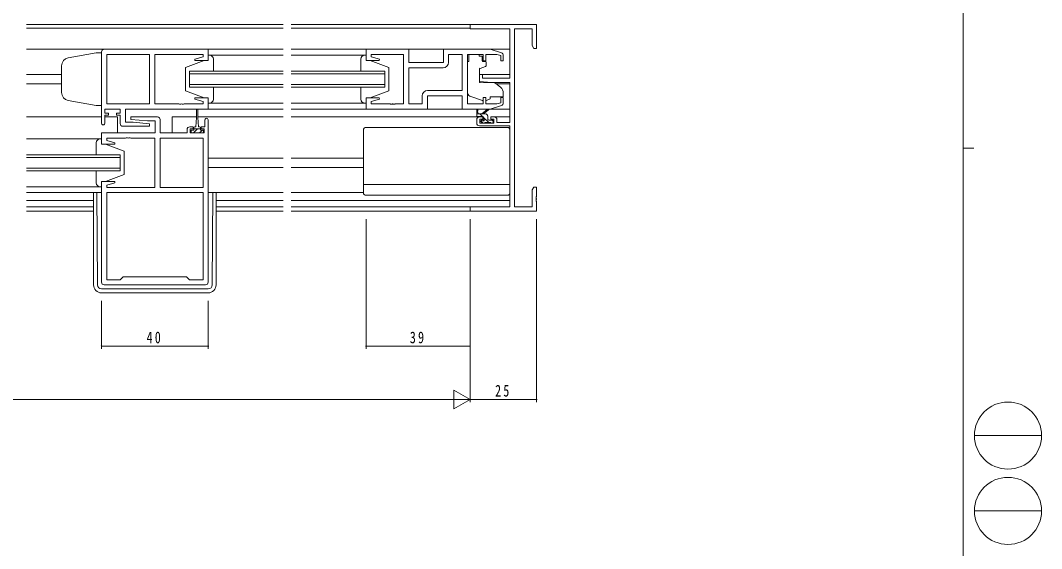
# Model space of a CAD drawing. Units: millimetres, scale not verified. Extents: x -567 to 567, y -403 to 403.
# Drawn here: x 183.6 to 566.7, y -126.3 to 72 of the extents above; entities that cross this region are included whole.
import ezdxf

# ---------------------------------------------------------------- set-up
doc = ezdxf.new("R2010")
doc.units = ezdxf.units.MM
doc.header["$LTSCALE"] = 2
for name, color, linetype, lineweight in [('0-1_YKK_ZWAK', 7, 'Continuous', 18), ('0-3_YKK_11', 7, 'Continuous', 18), ('0-4_YKK_12', 2, 'Continuous', 18), ('0-5_YKK_13', 4, 'Continuous', 18), ('0-6_YKK_D', 6, 'Continuous', 18)]:
    doc.layers.add(name, color=color, linetype=linetype, lineweight=lineweight)
doc.styles.add('ＭＳ ゴシック', font='')
doc.styles.get('ＭＳ ゴシック').set_extended_font_data('MS Gothic')

msp = doc.modelspace()

# ---------------------------------------------------------------- linework, layer by layer
at = {"layer": '0-1_YKK_ZWAK'}
for p, q in [((537.274, 399.018), (537.274, -350.982)), ((537.274, 24.018), (541.274, 24.018)), ((541.526, -83.862), (566.726, -83.862)), ((541.526, -112.142), (566.726, -112.142))]:
    msp.add_line(p, q, dxfattribs=at)
for centre in [(554.126, -83.862), (554.126, -112.142)]:
    msp.add_circle(centre, 12.6, dxfattribs=at)
at = {"layer": '0-3_YKK_11'}
for p, q in [((352.274, 68.785), (352.274, 70.415)), ((352.274, 70.415), (377.274, 70.415)), ((377.274, 70.415), (377.274, 61.415)), ((367.274, 68.785), (352.274, 68.785)), ((367.274, 50.315), (367.274, 68.785)), ((375.644, 68.785), (368.904, 68.785)), ((368.904, 68.785), (368.904, 2.045)), ((375.644, 62.506), (375.644, 68.785)), ((214.024, 33.315), (214.024, 60.115)), ((215.024, 61.115), (254.024, 61.115)), ((215.954, 59.185), (232.024, 59.185)), ((215.954, 40.645), (215.954, 59.185)), ((215.954, 40.645), (215.954, 59.185)), ((232.024, 59.185), (232.024, 40.645)), ((252.094, 59.185), (234.024, 59.185)), ((234.024, 59.185), (234.024, 40.645)), ((248.995, 57.437), (252.094, 58.268)), ((252.094, 58.268), (252.094, 59.185)), ((254.024, 61.115), (254.024, 56.915)), ((313.274, 61.115), (313.274, 56.915)), ((329.274, 61.115), (313.274, 61.115)), ((315.204, 59.185), (327.274, 59.185)), ((315.204, 58.268), (315.204, 59.185)), ((318.303, 57.437), (315.204, 58.268)), ((327.274, 59.185), (327.274, 40.645)), ((329.274, 56.115), (329.274, 61.115)), ((342.274, 61.115), (342.274, 56.115)), ((359.774, 61.115), (342.274, 61.115)), ((349.274, 59.185), (344.204, 59.185)), ((344.204, 59.185), (344.204, 56.185)), ((349.274, 45.645), (349.274, 59.185)), ((349.274, 45.645), (349.274, 59.185)), ((351.274, 59.185), (357.174, 59.185)), ((351.274, 40.645), (351.274, 59.185)), ((357.174, 59.185), (357.174, 56.815)), ((358.174, 56.815), (358.174, 59.185)), ((358.174, 59.185), (362.379, 59.185)), ((364.061, 59.829), (359.774, 61.115)), ((362.379, 59.185), (363.774, 58.767)), ((363.774, 58.767), (363.774, 56.815)), ((364.774, 56.815), (364.774, 58.871)), ((249.064, 56.915), (248.995, 57.437)), ((254.024, 56.915), (249.064, 56.915)), ((313.274, 56.915), (318.235, 56.915)), ((318.235, 56.915), (318.303, 57.437)), ((342.274, 56.115), (329.274, 56.115)), ((329.274, 54.185), (329.274, 40.645)), ((342.204, 54.185), (329.274, 54.185)), ((357.174, 56.815), (358.174, 56.815)), ((363.774, 56.815), (364.774, 56.815)), ((355.774, 49.009), (355.774, 51.615)), ((355.774, 51.615), (356.974, 51.615)), ((356.974, 51.615), (356.974, 50.315)), ((356.974, 50.315), (367.274, 50.315)), ((360.274, 48.615), (355.774, 49.009)), ((367.274, 48.615), (360.274, 48.615)), ((367.274, 33.615), (367.274, 48.615)), ((248.995, 42.393), (249.064, 42.915)), ((252.094, 41.562), (248.995, 42.393)), ((249.064, 42.915), (254.024, 42.915)), ((254.024, 42.915), (254.024, 38.715)), ((313.274, 42.915), (313.274, 38.715)), ((318.235, 42.915), (313.274, 42.915)), ((315.204, 41.562), (318.303, 42.393)), ((318.303, 42.393), (318.235, 42.915)), ((334.344, 40.645), (334.344, 43.645)), ((336.274, 38.715), (336.274, 43.715)), ((336.274, 43.715), (349.274, 43.715)), ((336.344, 45.645), (349.274, 45.645)), ((349.274, 43.715), (349.274, 38.715)), ((357.174, 43.015), (357.174, 40.645)), ((358.174, 43.015), (357.174, 43.015)), ((358.174, 40.645), (358.174, 43.015)), ((363.774, 43.015), (363.774, 41.064)), ((364.774, 43.015), (363.774, 43.015)), ((364.774, 40.959), (364.774, 43.015)), ((215.224, 38.715), (215.224, 37.215)), ((221.024, 38.715), (215.224, 38.715)), ((232.024, 40.645), (215.954, 40.645)), ((221.024, 37.215), (221.024, 38.715)), ((222.954, 38.715), (222.954, 33.715)), ((254.024, 38.715), (222.954, 38.715)), ((234.024, 40.645), (243.066, 40.645)), ((243.066, 40.645), (243.249, 40.525)), ((243.249, 40.525), (243.799, 40.525)), ((243.799, 40.525), (243.982, 40.645)), ((243.982, 40.645), (244.066, 40.645)), ((244.066, 40.645), (244.249, 40.525)), ((244.249, 40.525), (244.799, 40.525)), ((244.799, 40.525), (244.982, 40.645)), ((244.982, 40.645), (252.094, 40.645)), ((252.094, 40.645), (252.094, 41.562)), ((313.274, 38.715), (336.274, 38.715)), ((315.204, 40.645), (315.204, 41.562)), ((322.316, 40.645), (315.204, 40.645)), ((322.499, 40.525), (322.316, 40.645)), ((323.049, 40.525), (322.499, 40.525)), ((323.232, 40.645), (323.049, 40.525)), ((323.316, 40.645), (323.232, 40.645)), ((323.499, 40.525), (323.316, 40.645)), ((324.049, 40.525), (323.499, 40.525)), ((324.232, 40.645), (324.049, 40.525)), ((327.274, 40.645), (324.232, 40.645)), ((329.274, 40.645), (334.344, 40.645)), ((349.274, 38.715), (359.774, 38.715)), ((357.174, 40.645), (351.274, 40.645)), ((362.379, 40.645), (358.174, 40.645)), ((359.774, 38.715), (364.061, 40.001)), ((363.774, 41.064), (362.379, 40.645)), ((215.224, 37.215), (216.624, 37.215)), ((215.224, 36.415), (215.224, 33.315)), ((216.624, 36.415), (215.224, 36.415)), ((216.624, 37.215), (216.624, 36.415)), ((219.624, 37.215), (221.024, 37.215)), ((219.624, 36.415), (219.624, 37.215)), ((221.024, 36.415), (219.624, 36.415)), ((221.024, 33.215), (221.024, 36.415)), ((225.004, 34.759), (225.046, 35.715)), ((231.217, 34.215), (225.004, 34.759)), ((225.046, 35.715), (235.024, 35.715)), ((236.024, 34.715), (236.024, 29.715)), ((252.824, 32.015), (252.824, 34.615)), ((254.024, 34.615), (254.024, -26.285)), ((354.774, 33.415), (354.774, 34.715)), ((355.774, 35.715), (357.074, 35.715)), ((355.974, 34.915), (355.974, 33.415)), ((357.074, 34.915), (355.974, 34.915)), ((357.074, 35.715), (357.074, 34.915)), ((360.074, 34.915), (360.074, 35.715)), ((360.074, 35.715), (361.374, 35.715)), ((361.174, 34.915), (360.074, 34.915)), ((361.174, 33.415), (361.174, 34.915)), ((362.374, 34.715), (362.374, 33.615)), ((232.002, 32.215), (222.024, 32.215)), ((222.954, 33.715), (225.831, 33.715)), ((225.831, 33.715), (232.044, 33.172)), ((234.094, 34.215), (231.217, 34.215)), ((232.044, 33.172), (232.002, 32.215)), ((234.094, 29.715), (234.094, 34.215)), ((246.124, 29.715), (246.124, 31.015)), ((247.124, 32.015), (248.424, 32.015)), ((247.324, 31.215), (247.324, 29.715)), ((248.424, 31.215), (247.324, 31.215)), ((248.424, 32.015), (248.424, 31.215)), ((251.424, 32.015), (252.824, 32.015)), ((251.424, 31.215), (251.424, 32.015)), ((252.524, 31.215), (251.424, 31.215)), ((252.524, 29.715), (252.524, 31.215)), ((367.274, 32.415), (355.774, 32.415)), ((355.974, 33.415), (361.174, 33.415)), ((362.374, 33.615), (367.274, 33.615)), ((367.274, 2.045), (367.274, 32.415)), ((214.024, 25.515), (214.024, 29.715)), ((214.024, 29.715), (234.094, 29.715)), ((215.954, 27.785), (215.954, 26.868)), ((223.066, 27.785), (215.954, 27.785)), ((215.954, 26.868), (219.053, 26.037)), ((223.249, 27.905), (223.066, 27.785)), ((223.799, 27.905), (223.249, 27.905)), ((223.982, 27.785), (223.799, 27.905)), ((224.066, 27.785), (223.982, 27.785)), ((224.249, 27.905), (224.066, 27.785)), ((224.799, 27.905), (224.249, 27.905)), ((224.982, 27.785), (224.799, 27.905)), ((234.024, 27.785), (224.982, 27.785)), ((234.024, 9.245), (234.024, 27.785)), ((236.024, 29.715), (246.124, 29.715)), ((236.024, 27.785), (252.094, 27.785)), ((236.024, 9.245), (236.024, 27.785)), ((247.324, 29.715), (252.524, 29.715)), ((252.094, 27.785), (252.094, 9.245)), ((252.094, 27.785), (252.094, 9.245)), ((218.985, 25.515), (214.024, 25.515)), ((219.053, 26.037), (218.985, 25.515)), ((214.024, 11.515), (218.985, 11.515)), ((214.024, -26.285), (214.024, 11.515)), ((218.985, 11.515), (219.053, 10.993)), ((219.053, 10.993), (215.954, 10.162)), ((215.954, 10.162), (215.954, 9.245)), ((215.954, 9.245), (234.024, 9.245)), ((252.094, 9.245), (236.024, 9.245)), ((375.644, 8.324), (376.274, 9.415)), ((375.644, 2.045), (375.644, 8.324)), ((376.274, 9.415), (377.274, 9.415)), ((377.274, 9.415), (377.274, 5.873)), ((252.094, 7.315), (215.954, 7.315)), ((252.094, 7.315), (215.954, 7.315)), ((215.954, 7.315), (215.954, -25.355)), ((252.094, -25.355), (252.094, 7.315)), ((377.274, 5.873), (377.154, 5.69)), ((377.154, 5.69), (377.154, 5.14)), ((377.154, 5.14), (377.274, 4.957)), ((377.274, 4.873), (377.154, 4.69)), ((377.154, 4.69), (377.154, 4.14)), ((377.154, 4.14), (377.274, 3.957)), ((377.274, 4.957), (377.274, 4.873)), ((377.274, 3.957), (377.274, 0.415)), ((377.274, 0.415), (352.274, 0.415)), ((368.904, 2.045), (375.644, 2.045)), ((215.954, -25.355), (221.024, -25.355)), ((221.024, -25.355), (222.094, -24.285)), ((222.094, -24.285), (245.954, -24.285)), ((245.954, -24.285), (247.024, -25.355)), ((247.024, -25.355), (252.094, -25.355)), ((253.024, -27.285), (215.024, -27.285))]:
    msp.add_line(p, q, dxfattribs=at)
for points in [[(377.274, 61.415), (376.274, 61.415), (375.644, 62.506)], [(352.274, 0.415), (352.274, 2.045), (367.274, 2.045)]]:
    msp.add_lwpolyline(points, dxfattribs=at)
for centre, radius, start, end in [((215.024, 60.115), 1, 90.00001, 179.99999), ((363.774, 58.871), 1, 359.99996, 73.30074), ((342.204, 56.185), 2, 270.00001, 359.99999), ((336.344, 43.645), 2, 90.00001, 179.99999), ((363.774, 40.959), 1, 286.69926, 0.00004), ((235.024, 34.715), 1, 0.00001, 89.99999), ((253.424, 34.615), 0.6, 359.99999, 180.00001), ((355.774, 34.715), 1, 90.00001, 179.99999), ((361.374, 34.715), 1, 0.00001, 89.99999), ((214.624, 33.315), 0.6, 179.99999, 0.00001), ((222.024, 33.215), 1, 180.00001, 269.99999), ((247.124, 31.015), 1, 90.00001, 179.99999), ((355.774, 33.415), 1, 180.00001, 269.99999), ((215.024, -26.285), 1, 180.00001, 269.99999), ((253.024, -26.285), 1, 270.00001, 359.99999)]:
    msp.add_arc(centre, radius, start, end, dxfattribs=at)
at = {"layer": '0-4_YKK_12'}
for p, q in [((185.899, 70.415), (282.149, 70.415)), ((282.149, 69.015), (185.899, 69.015)), ((285.149, 70.415), (352.574, 70.415)), ((352.282, 69.015), (285.149, 69.015)), ((185.899, 61.115), (215.024, 61.115)), ((282.149, 61.115), (253.524, 61.115)), ((313.774, 61.115), (285.149, 61.115)), ((367.274, 61.115), (328.774, 61.115)), ((185.899, 51.615), (199.024, 51.615)), ((247.024, 52.915), (247.024, 46.915)), ((282.149, 52.915), (247.024, 52.915)), ((247.024, 51.915), (282.149, 51.915)), ((320.274, 52.915), (285.149, 52.915)), ((285.149, 51.915), (320.274, 51.915)), ((320.274, 46.915), (320.274, 52.915)), ((367.274, 51.615), (355.774, 51.615)), ((185.899, 48.215), (199.024, 48.215)), ((282.149, 47.915), (247.024, 47.915)), ((247.024, 46.915), (282.149, 46.915)), ((320.274, 47.915), (285.149, 47.915)), ((285.149, 46.915), (320.274, 46.915)), ((367.274, 48.215), (362.151, 48.215)), ((253.524, 38.715), (282.149, 38.715)), ((313.774, 38.715), (285.149, 38.715)), ((185.899, 35.715), (214.024, 35.715)), ((220.024, 35.715), (215.224, 35.715)), ((220.024, 35.715), (220.024, 29.715)), ((249.674, 35.715), (240.524, 35.715)), ((240.524, 35.715), (240.524, 29.715)), ((282.149, 35.715), (250.174, 35.715)), ((355.774, 35.715), (285.149, 35.715)), ((367.274, 35.715), (361.374, 35.715)), ((221.024, 21.515), (185.899, 21.515)), ((185.899, 20.515), (221.024, 20.515)), ((221.024, 15.515), (221.024, 21.515)), ((282.149, 20.215), (254.024, 20.215)), ((312.274, 20.215), (285.149, 20.215)), ((221.024, 16.515), (185.899, 16.515)), ((185.899, 15.515), (221.024, 15.515)), ((282.149, 16.815), (254.024, 16.815)), ((312.274, 16.815), (285.149, 16.815)), ((185.899, 7.315), (214.024, 7.315)), ((185.899, 4.315), (211.024, 4.315)), ((257.024, 4.315), (282.149, 4.315)), ((285.149, 4.315), (367.274, 4.315)), ((211.024, 2.045), (185.899, 2.045)), ((185.899, 0.415), (211.024, 0.415)), ((282.149, 2.045), (257.024, 2.045)), ((257.024, 0.415), (282.149, 0.415)), ((352.574, 2.045), (285.149, 2.045)), ((285.149, 0.415), (352.574, 0.415))]:
    msp.add_line(p, q, dxfattribs=at)
at = {"layer": '0-5_YKK_13'}
for p, q in [((212.024, 59.745), (201.503, 57.89)), ((214.024, 59.815), (212.024, 59.745)), ((214.024, 59.815), (214.024, 40.015)), ((254.024, 58.916), (282.149, 58.915)), ((254.024, 58.915), (254.024, 56.915)), ((254.524, 58.915), (254.024, 58.915)), ((254.024, 58.915), (254.024, 56.915)), ((254.524, 58.915), (254.024, 58.915)), ((285.149, 58.914), (313.274, 58.914)), ((312.774, 58.915), (313.274, 58.915)), ((313.274, 58.915), (313.274, 56.915)), ((351.874, 59.185), (351.874, 58.515)), ((355.674, 59.185), (351.874, 59.185)), ((351.874, 57.515), (351.874, 58.515)), ((351.874, 56.515), (351.874, 57.515)), ((355.674, 59.185), (355.674, 58.515)), ((355.674, 58.515), (356.844, 58.515)), ((356.844, 57.515), (356.844, 58.515)), ((356.844, 57.515), (356.844, 56.815)), ((199.024, 54.936), (199.024, 44.758)), ((252.524, 56.915), (245.524, 54.315)), ((252.524, 56.915), (245.524, 54.315)), ((245.524, 54.315), (245.524, 45.515)), ((245.524, 54.315), (245.524, 45.515)), ((254.024, 56.915), (252.524, 56.915)), ((254.024, 56.915), (252.524, 56.915)), ((256.024, 52.915), (256.024, 57.415)), ((256.024, 53.315), (256.024, 57.415)), ((311.274, 52.915), (311.274, 57.415)), ((313.274, 56.915), (314.774, 56.915)), ((314.774, 56.915), (321.774, 54.315)), ((321.774, 54.315), (321.774, 45.515)), ((351.874, 56.515), (351.274, 56.515)), ((351.274, 44.96), (351.274, 56.515)), ((358.045, 54.695), (356.045, 53.967)), ((357.144, 56.515), (358.074, 56.515)), ((358.374, 56.215), (358.374, 55.165)), ((355.774, 53.519), (355.774, 48.912)), ((256.024, 42.415), (256.024, 46.915)), ((256.024, 42.415), (256.024, 46.515)), ((311.274, 42.415), (311.274, 46.915)), ((355.991, 48.613), (361.377, 48.566)), ((362.011, 48.332), (363.702, 46.913)), ((252.524, 42.915), (245.524, 45.515)), ((252.524, 42.915), (245.524, 45.515)), ((252.524, 42.915), (254.024, 42.915)), ((252.524, 42.915), (254.024, 42.915)), ((254.024, 42.915), (254.024, 40.915)), ((254.024, 42.915), (254.024, 40.915)), ((313.274, 42.915), (313.274, 40.915)), ((314.774, 42.915), (313.274, 42.915)), ((314.774, 42.915), (321.774, 45.515)), ((356.902, 41.875), (352.265, 43.549)), ((358.468, 41.909), (359.774, 42.518)), ((359.774, 43.315), (359.774, 43.015)), ((364.774, 43.315), (359.774, 43.315)), ((359.774, 43.015), (359.774, 42.518)), ((364.774, 44.615), (364.774, 43.315)), ((212.024, 40.085), (201.503, 41.94)), ((214.024, 40.015), (212.024, 40.085)), ((249.674, 35.515), (249.674, 38.465)), ((250.174, 38.465), (250.174, 35.515)), ((254.024, 40.915), (254.524, 40.915)), ((254.024, 40.915), (254.524, 40.915)), ((254.024, 40.914), (282.149, 40.915)), ((313.274, 40.915), (285.149, 40.915)), ((313.274, 40.915), (312.774, 40.915)), ((349.774, 38.715), (335.774, 38.715)), ((356.674, 36.915), (358.892, 38.598)), ((357.274, 36.915), (359.093, 38.316)), ((359.701, 38.715), (367.274, 38.715)), ((249.674, 35.515), (249.424, 32.015)), ((250.174, 35.515), (250.424, 32.015)), ((354.774, 36.215), (354.774, 38.215)), ((357.974, 36.915), (354.774, 36.915)), ((355.074, 38.041), (355.273, 36.915)), ((357.074, 35.915), (355.074, 35.915)), ((356.992, 35.915), (355.992, 36.915)), ((356.574, 34.515), (356.913, 34.515)), ((357.374, 34.976), (357.374, 35.615)), ((359.292, 33.615), (357.374, 35.533)), ((358.924, 36.228), (358.287, 36.865)), ((358.974, 34.815), (358.974, 35.915)), ((359.274, 34.515), (360.674, 34.515)), ((360.974, 34.178), (360.637, 34.515)), ((247.624, 30.815), (248.674, 30.815)), ((247.624, 29.715), (247.624, 30.815)), ((248.674, 31.615), (248.674, 30.815)), ((248.674, 31.315), (251.174, 31.315)), ((249.424, 32.015), (249.074, 32.015)), ((250.774, 32.015), (250.424, 32.015)), ((251.843, 30.815), (250.743, 29.715)), ((251.174, 30.815), (251.174, 31.615)), ((251.174, 30.815), (252.224, 30.815)), ((252.224, 30.815), (252.224, 29.715)), ((312.274, 7.315), (312.274, 30.815)), ((366.274, 31.815), (313.274, 31.815)), ((357.246, 33.415), (356.308, 34.354)), ((356.862, 33.503), (356.362, 34.003)), ((357.674, 33.415), (357.074, 33.415)), ((359.974, 33.615), (357.874, 33.615)), ((360.674, 33.415), (360.174, 33.415)), ((360.974, 34.215), (360.974, 33.715)), ((367.274, 7.315), (367.274, 30.815)), ((185.899, 27.514), (214.024, 27.514)), ((213.524, 27.515), (214.024, 27.515)), ((214.024, 27.515), (214.024, 25.515)), ((252.224, 29.715), (247.624, 29.715)), ((212.024, 21.515), (212.024, 26.015)), ((214.024, 25.515), (215.524, 25.515)), ((215.524, 25.515), (222.524, 22.915)), ((222.524, 22.915), (222.524, 14.115)), ((212.024, 11.015), (212.024, 15.515)), ((214.024, 11.515), (214.024, 9.515)), ((215.524, 11.515), (214.024, 11.515)), ((215.524, 11.515), (222.524, 14.115)), ((214.024, 9.515), (185.899, 9.515)), ((214.024, 9.515), (213.524, 9.515)), ((367.274, 10.355), (312.274, 10.355)), ((211.024, 7.315), (211.024, -27.285)), ((212.512, -27.297), (212.239, 7.315)), ((282.149, 7.315), (254.024, 7.315)), ((255.536, -27.297), (255.809, 7.315)), ((257.024, 7.315), (257.024, -27.285)), ((312.274, 7.315), (285.149, 7.315)), ((366.274, 6.315), (313.274, 6.315)), ((254.036, -28.785), (214.012, -28.785)), ((254.024, -30.285), (214.024, -30.285))]:
    msp.add_line(p, q, dxfattribs=at)
msp.add_lwpolyline([(250.098, 31.315), (249.924, 31.141), (248.498, 29.715)], dxfattribs=at)
for centre, radius, start, end in [((202.024, 54.936), 3, 100, 180), ((254.524, 57.415), 1.5, 0, 90), ((254.524, 57.415), 1.5, 0, 90), ((312.774, 57.415), 1.5, 90, 180), ((356.274, 53.519), 0.5, 110, 180), ((357.144, 56.815), 0.3, 180, 270), ((357.874, 55.165), 0.5, 290, 0), ((358.074, 56.215), 0.3, 0, 90), ((356.074, 48.912), 0.3, 180, 269.5), ((361.368, 47.566), 1, 50, 89.5), ((361.774, 44.615), 3, 0, 50), ((202.024, 44.894), 3, 180, 260), ((254.524, 42.415), 1.5, 270, 0), ((254.524, 42.415), 1.5, 270, 0), ((312.774, 42.415), 1.5, 180, 270), ((352.774, 44.96), 1.5, 180, 250.14674), ((249.924, 38.465), 0.25, 0, 180), ((354.974, 38.215), 0.2, 300, 180), ((357.242, 42.815), 1, 250.14674, 266.11316), ((358.045, 42.815), 1, 277.40692, 295), ((359.074, 38.515), 0.2, 275.58289, 155.58289), ((355.074, 36.215), 0.3, 180, 270), ((356.574, 34.215), 0.3, 90, 225), ((356.913, 34.215), 0.3, 33.05573, 90), ((357.074, 35.615), 0.3, 0, 90), ((357.374, 34.515), 0.25, 213.05573, 56.94427), ((357.674, 34.976), 0.3, 180, 236.94427), ((357.974, 35.915), 1, 0, 90), ((359.274, 34.815), 0.3, 180, 270), ((360.674, 34.215), 0.3, 0, 90), ((249.074, 31.615), 0.4, 90, 180), ((250.774, 31.615), 0.4, 0, 90), ((313.274, 30.815), 1, 90, 180), ((357.074, 33.715), 0.3, 225, 270), ((357.674, 33.615), 0.2, 270, 0), ((360.174, 33.615), 0.2, 180, 270), ((360.674, 33.715), 0.3, 270, 0), ((366.274, 30.815), 1, 0, 90), ((213.524, 26.015), 1.5, 90, 180), ((213.524, 11.015), 1.5, 180, 270), ((313.274, 7.315), 1, 180, 270), ((366.274, 7.315), 1, 270, 0), ((214.024, -27.285), 3, 180, 270), ((214.012, -27.285), 1.5, 180.45233, 270), ((254.024, -27.285), 3, 270, 0), ((254.036, -27.285), 1.5, 270, 359.54767)]:
    msp.add_arc(centre, radius, start, end, dxfattribs=at)
at = {"layer": '0-6_YKK_D'}
for p, q in [((313.274, -2.585), (313.274, -51.282)), ((352.274, -2.585), (352.274, -51.282)), ((352.274, -2.585), (352.274, -71.282)), ((352.274, -2.585), (352.274, -71.282)), ((377.274, -2.585), (377.274, -71.282)), ((214.024, -33.285), (214.024, -51.282)), ((254.024, -33.285), (254.024, -51.282)), ((214.024, -50.282), (254.024, -50.282)), ((352.274, -50.282), (313.274, -50.282)), ((-140.726, -70.282), (345.274, -70.282)), ((352.274, -70.282), (340.15, -70.282)), ((352.274, -70.282), (346.212, -73.782)), ((352.274, -70.282), (377.274, -70.282))]:
    msp.add_line(p, q, dxfattribs=at)
msp.add_lwpolyline([(352.274, -70.282), (346.212, -66.782), (346.212, -73.782)], dxfattribs=at)
for centre, start, end in [((214.024, -50.282), 0, 180), ((214.024, -50.282), 180, 0), ((254.024, -50.282), 0, 180), ((254.024, -50.282), 180, 0), ((313.274, -50.282), 0, 180), ((313.274, -50.282), 180, 0), ((352.274, -50.282), 0, 180), ((352.274, -50.282), 180, 0), ((377.274, -70.282), 0, 180), ((377.274, -70.282), 180, 0)]:
    msp.add_arc(centre, 0.106, start, end, dxfattribs=at)

# ---------------------------------------------------------------- texts
at = {"layer": '0-6_YKK_D', "color": 7, "char_height": 4.399, "attachment_point": 7, "style": 'ＭＳ ゴシック'}
for s, insert in [('\\T1.37;\\W0.75;40', (230.93, -49.282)), ('\\T1.37;\\W0.75;39', (329.704, -49.282)), ('\\T1.37;\\W0.75;25', (361.692, -69.282))]:
    msp.add_mtext(s, dxfattribs=dict(at, insert=insert))

doc.saveas('drawing.dxf')
